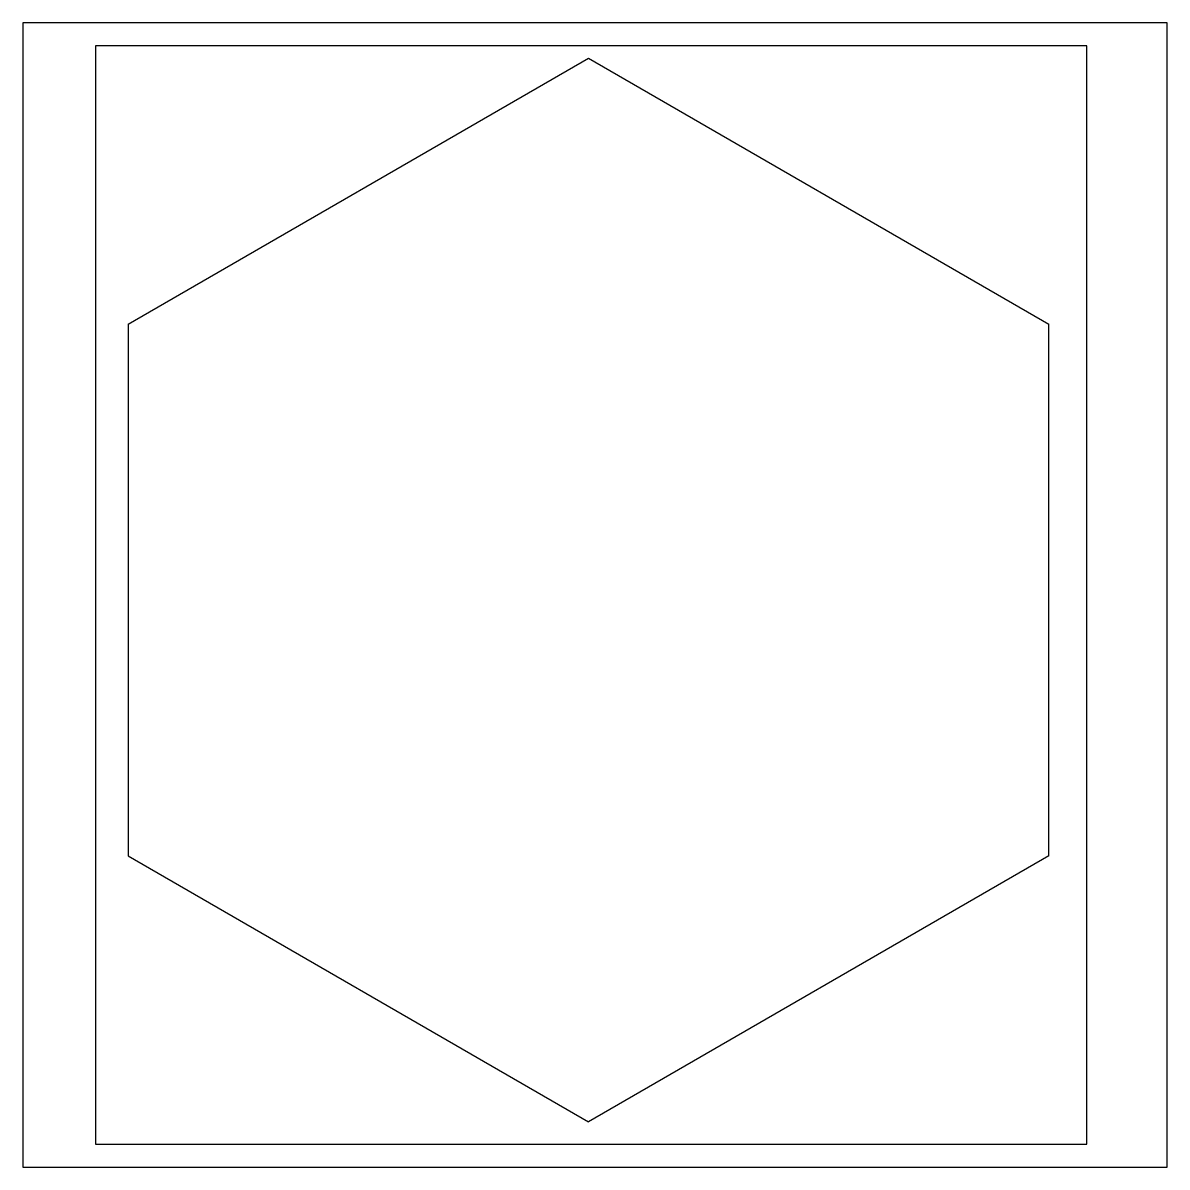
# Model space of a CAD drawing. Header units: millimetres. Extents: x 0 to 1000, y 0 to 1000.
import ezdxf

# ---------------------------------------------------------------- set-up
doc = ezdxf.new("R2010")
doc.units = ezdxf.units.MM
doc.layers.get('0').update_dxf_attribs({"color": 2})
doc.layers.add('1', color=1, linetype='Continuous')
doc.layers.add('2', color=7, linetype='Continuous')

msp = doc.modelspace()

# ---------------------------------------------------------------- linework, layer by layer
at = {"color": 2}
msp.add_lwpolyline([(0, 0), (1000, 0), (1000, 1000), (0, 1000)], close=True, dxfattribs=at)
at = {"layer": '1', "color": 1}
for p, q in [((929.7, 980), (63.5, 980)), ((63.5, 980), (63.5, 20)), ((929.7, 20), (929.7, 980)), ((63.5, 20), (929.7, 20))]:
    msp.add_line(p, q, dxfattribs=at)
at = {"layer": '2'}
for p, q in [((91.9, 736.7), (494.3, 969.1)), ((494.3, 969.1), (896.7, 736.7)), ((91.9, 736.7), (91.9, 272)), ((896.7, 272), (896.7, 736.7)), ((91.9, 272), (494.3, 39.7)), ((896.7, 272), (494.3, 39.7))]:
    msp.add_line(p, q, dxfattribs=at)

doc.saveas('drawing.dxf')
